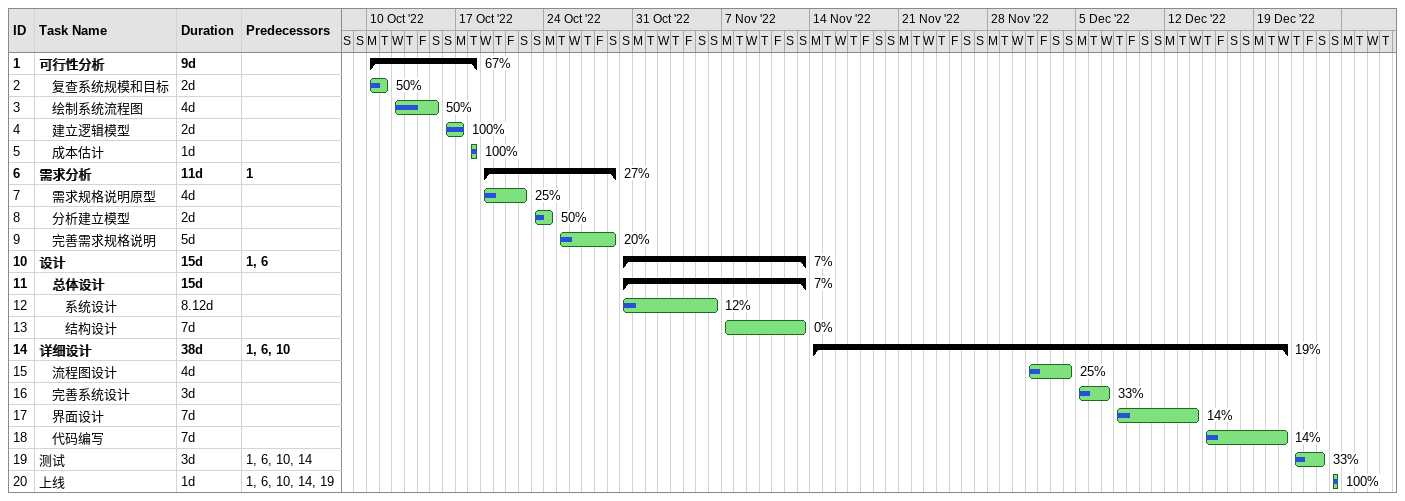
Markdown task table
| ID | Level | Task | Duration | Start | Finish | Predecessors | % complete |
|---|---|---|---|---|---|---|---|
| 1 | 1 | **可行性分析** | 9d | 2022-10-10 | 2022-10-18 |  | 67 |
| 2 | 2 | 复查系统规模和目标 | 2d | 2022-10-10 | 2022-10-11 |  | 50 |
| 3 | 2 | 绘制系统流程图 | 4d | 2022-10-12 | 2022-10-15 |  | 50 |
| 4 | 2 | 建立逻辑模型 | 2d | 2022-10-16 | 2022-10-17 |  | 100 |
| 5 | 2 | 成本估计 | 1d | 2022-10-18 | 2022-10-18 |  | 100 |
| 6 | 1 | **需求分析** | 11d | 2022-10-19 | 2022-10-29 | 1 | 27 |
| 7 | 2 | 需求规格说明原型 | 4d | 2022-10-19 | 2022-10-22 |  | 25 |
| 8 | 2 | 分析建立模型 | 2d | 2022-10-23 | 2022-10-24 |  | 50 |
| 9 | 2 | 完善需求规格说明 | 5d | 2022-10-25 | 2022-10-29 |  | 20 |
| 10 | 1 | **设计** | 15d | 2022-10-30 | 2022-11-13 | 1, 6 | 7 |
| 11 | 2 | **总体设计** | 15d | 2022-10-30 | 2022-11-13 |  | 7 |
| 12 | 3 | 系统设计 | 8.12d | 2022-10-30 | 2022-11-06 |  | 12 |
| 13 | 3 | 结构设计 | 7d | 2022-11-07 | 2022-11-13 |  | 0 |
| 14 | 1 | **详细设计** | 38d | 2022-11-14 | 2022-12-21 | 1, 6, 10 | 19 |
| 15 | 2 | 流程图设计 | 4d | 2022-12-01 | 2022-12-04 |  | 25 |
| 16 | 2 | 完善系统设计 | 3d | 2022-12-05 | 2022-12-07 |  | 33 |
| 17 | 2 | 界面设计 | 7d | 2022-12-08 | 2022-12-14 |  | 14 |
| 18 | 2 | 代码编写 | 7d | 2022-12-15 | 2022-12-21 |  | 14 |
| 19 | 1 | 测试 | 3d | 2022-12-22 | 2022-12-24 | 1, 6, 10, 14 | 33 |
| 20 | 1 | 上线 | 1d | 2022-12-25 | 2022-12-25 | 1, 6, 10, 14, 19 | 100 |
